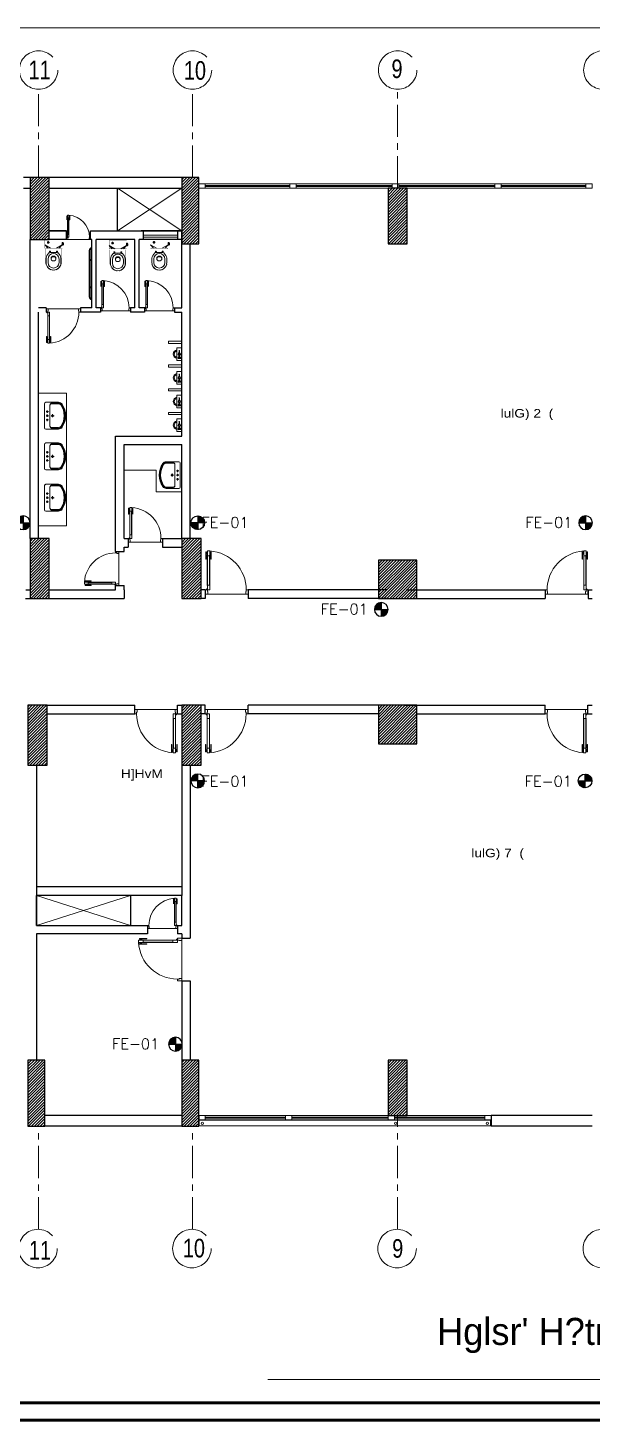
# Model space of a CAD drawing. Extents: x 846 to 947, y 375 to 797.
# Drawn here: x 871.46 to 884.66, y 658.99 to 691.56 of the extents above; entities that cross this region are included whole.
import ezdxf
from ezdxf.enums import TextEntityAlignment as Align

# ---------------------------------------------------------------- set-up
doc = ezdxf.new("R2010")
doc.units = 0
doc.header["$MEASUREMENT"] = 0
doc.linetypes.add('CENTERX2', pattern=[4, 2.5, -0.5, 0.5, -0.5])
doc.linetypes.add('DASHED2', pattern=[0.375, 0.25, -0.125])
doc.layers.get('0').update_dxf_attribs({"color": 252, "linetype": 'CONTINUOUS', "lineweight": 30})
for name, color, linetype, lineweight in [('axis', 252, 'CENTERX2', 5), ('Column', 252, 'CONTINUOUS', 25), ('DOOR', 252, 'CONTINUOUS', 9), ('elev', 252, 'CONTINUOUS', 9), ('Elevation', 252, 'CONTINUOUS', 18), ('FF TEXT', 5, 'CONTINUOUS', 30), ('Furn', 252, 'CONTINUOUS', 9), ('hatch', 252, 'CONTINUOUS', 9), ('LIGHT 2', 252, 'CONTINUOUS', 9), ('R-SWTS-DET1', 252, 'CONTINUOUS', 5), ('text', 252, 'CONTINUOUS', 15), ('txt in circle', 252, 'CONTINUOUS', 13), ('UG-BORDER', 20, 'CONTINUOUS', 80), ('UG-Khartosha', 252, 'CONTINUOUS', 20), ('Wall', 252, 'CONTINUOUS', 30), ('WINDOW', 252, 'CONTINUOUS', 5)]:
    doc.layers.add(name, color=color, linetype=linetype, lineweight=lineweight)
doc.styles.add('BASEERA 01', font='romans.shx')
doc.styles.add('SOSA', font='sosa.shx')
doc.styles.add('SOSA2', font='SOSA.shx', dxfattribs={"width": 0.8})
pattern_1 = [(45, (1094.062773, 351.7901), (-0.0336759605, 0.0336759605), [])]
pattern_2 = [(45, (1094.062773, 350.6901), (-0.0336759605, 0.0336759605), [])]

# ---------------------------------------------------------------- blocks, each defined once
blk = doc.blocks.new('d8')
at = {"layer": 'DOOR', "color": 252}
for p, q in [((32.119, -112.748), (32.119, -112.048)), ((32.124, -112.048), (32.124, -112.748)), ((32.171, -112.048), (32.171, -112.748)), ((32.176, -112.748), (32.176, -112.048))]:
    blk.add_line(p, q, dxfattribs=at)
at = {"layer": 'DOOR', "color": 251}
blk.add_line((32.131, -112.954), (33.02, -112.954), dxfattribs=at)
at = {"layer": 'DOOR', "color": 1}
for points in [[(32.092, -112.137), (32.084, -112.137), (32.084, -111.965), (32.092, -111.965)], [(32.103, -111.983), (32.097, -111.983), (32.097, -112.003), (32.103, -112.003)], [(32.192, -111.983), (32.199, -111.983), (32.199, -112.003), (32.192, -112.003)], [(32.204, -112.137), (32.212, -112.137), (32.212, -111.965), (32.204, -111.965)]]:
    blk.add_lwpolyline(points, close=True, dxfattribs=at)
for points in [[(32.092, -111.983, -1), (32.097, -111.983), (32.097, -111.983), (32.097, -112.003), (32.097, -112.003, -1), (32.092, -112.003), (32.092, -112.003)], [(32.204, -111.983, 1), (32.199, -111.983), (32.199, -111.983), (32.199, -112.003), (32.199, -112.003, 1), (32.204, -112.003), (32.204, -112.003)]]:
    blk.add_lwpolyline(points, format="xyb", close=True, dxfattribs=at)
for points in [[(32.109, -112.01), (32.103, -112.01), (32.103, -111.976), (32.109, -111.976)], [(32.12, -112.02), (32.109, -112.02), (32.109, -111.965), (32.12, -111.965)], [(32.187, -112.01), (32.192, -112.01), (32.192, -111.976), (32.187, -111.976)]]:
    blk.add_lwpolyline(points, dxfattribs=at)
at = {"layer": 'DOOR', "color": 5}
for points in [[(32.124, -112.053), (32.124, -112.053, -1), (32.124, -112.043)], [(32.171, -112.053), (32.171, -112.053, 1), (32.171, -112.043)], [(32.124, -112.743), (32.124, -112.743, 1), (32.124, -112.753)], [(32.171, -112.743), (32.171, -112.743, -1), (32.171, -112.753)]]:
    blk.add_lwpolyline(points, format="xyb", close=True, dxfattribs=at)
for points in [[(32.124, -112.043), (32.124, -112.054), (32.171, -112.054), (32.171, -112.043), (32.176, -112.043), (32.176, -111.943), (32.176, -111.943), (32.12, -111.943), (32.12, -112.043)], [(32.076, -112.954), (32.076, -112.854), (32.12, -112.854), (32.12, -112.892), (32.131, -112.892), (32.131, -112.954)], [(32.124, -112.754), (32.124, -112.743), (32.171, -112.743), (32.171, -112.754), (32.176, -112.754), (32.176, -112.854), (32.176, -112.854), (32.12, -112.854), (32.12, -112.754)], [(33.076, -112.954), (33.076, -112.854), (33.031, -112.854), (33.031, -112.892), (33.02, -112.892), (33.02, -112.954)]]:
    blk.add_lwpolyline(points, close=True, dxfattribs=at)
blk.add_lwpolyline([(32.176, -112.02), (32.187, -112.02), (32.187, -111.965), (32.176, -111.965)], dxfattribs=at)
blk.add_circle((32.109, -112.843), 0.0111, dxfattribs=at)
at = {"layer": 'DOOR', "color": 252}
blk.add_arc((32.118, -112.854), 0.913, 360, 86.3977, dxfattribs=at)
blk = doc.blocks.new('d3')
at = {"layer": 'DOOR', "color": 252}
for p, q in [((45.662, -61.505), (45.662, -60.806)), ((45.667, -60.806), (45.667, -61.505)), ((45.714, -60.806), (45.714, -61.505)), ((45.719, -61.505), (45.719, -60.806))]:
    blk.add_line(p, q, dxfattribs=at)
at = {"layer": 'DOOR', "color": 251}
blk.add_line((45.674, -61.711), (46.563, -61.711), dxfattribs=at)
at = {"layer": 'DOOR', "color": 1}
for points in [[(45.634, -60.895), (45.626, -60.895), (45.626, -60.722), (45.634, -60.722)], [(45.646, -60.74), (45.64, -60.74), (45.64, -60.76), (45.646, -60.76)], [(45.735, -60.74), (45.741, -60.74), (45.741, -60.76), (45.735, -60.76)], [(45.747, -60.895), (45.755, -60.895), (45.755, -60.722), (45.747, -60.722)]]:
    blk.add_lwpolyline(points, close=True, dxfattribs=at)
for points in [[(45.634, -60.74, -1), (45.64, -60.74), (45.64, -60.74), (45.64, -60.76), (45.64, -60.76, -1), (45.634, -60.76), (45.634, -60.76)], [(45.747, -60.74, 1), (45.741, -60.74), (45.741, -60.74), (45.741, -60.76), (45.741, -60.76, 1), (45.747, -60.76), (45.747, -60.76)]]:
    blk.add_lwpolyline(points, format="xyb", close=True, dxfattribs=at)
for points in [[(45.652, -60.767), (45.646, -60.767), (45.646, -60.733), (45.652, -60.733)], [(45.663, -60.778), (45.652, -60.778), (45.652, -60.722), (45.663, -60.722)], [(45.729, -60.767), (45.735, -60.767), (45.735, -60.733), (45.729, -60.733)]]:
    blk.add_lwpolyline(points, dxfattribs=at)
at = {"layer": 'DOOR', "color": 5}
for points in [[(45.667, -60.81), (45.667, -60.81, -1), (45.667, -60.801)], [(45.714, -60.81), (45.714, -60.81, 1), (45.714, -60.801)], [(45.667, -61.5), (45.667, -61.5, 1), (45.667, -61.51)], [(45.714, -61.5), (45.714, -61.5, -1), (45.714, -61.51)]]:
    blk.add_lwpolyline(points, format="xyb", close=True, dxfattribs=at)
for points in [[(45.667, -60.8), (45.667, -60.811), (45.714, -60.811), (45.714, -60.8), (45.718, -60.8), (45.718, -60.7), (45.718, -60.7), (45.663, -60.7), (45.663, -60.8)], [(45.667, -61.511), (45.667, -61.5), (45.714, -61.5), (45.714, -61.511), (45.718, -61.511), (45.718, -61.611), (45.718, -61.611), (45.663, -61.611), (45.663, -61.511)], [(45.618, -61.711), (45.618, -61.611), (45.663, -61.611), (45.663, -61.649), (45.674, -61.649), (45.674, -61.711)], [(46.618, -61.711), (46.618, -61.611), (46.574, -61.611), (46.574, -61.649), (46.563, -61.649), (46.563, -61.711)]]:
    blk.add_lwpolyline(points, close=True, dxfattribs=at)
blk.add_lwpolyline([(45.718, -60.778), (45.729, -60.778), (45.729, -60.722), (45.718, -60.722)], dxfattribs=at)
blk.add_circle((45.652, -61.6), 0.0111, dxfattribs=at)
at = {"layer": 'DOOR', "color": 252}
blk.add_arc((45.661, -61.611), 0.913, 360, 86.3977, dxfattribs=at)
blk = doc.blocks.new('gfhh')
at = {"layer": 'Furn'}
for p, q in [((-7.35, -128.82), (-7.648, -128.843)), ((-7.64, -128.959), (-7.648, -128.843)), ((-7.64, -128.959), (-7.34, -128.936)), ((-7.566, -128.872), (-7.601, -128.874)), ((-7.601, -128.874), (-7.6, -128.88)), ((-7.554, -128.953), (-7.601, -128.956)), ((-7.6, -128.88), (-7.565, -128.877)), ((-7.563, -128.912), (-7.598, -128.915)), ((-7.598, -128.915), (-7.597, -128.921)), ((-7.597, -128.921), (-7.562, -128.918)), ((-7.595, -128.88), (-7.592, -128.914)), ((-7.56, -128.947), (-7.595, -128.95)), ((-7.592, -128.92), (-7.589, -128.949)), ((-7.569, -128.913), (-7.571, -128.878)), ((-7.571, -128.884), (-7.508, -128.879)), ((-7.506, -128.902), (-7.569, -128.907)), ((-7.566, -128.948), (-7.568, -128.919)), ((-7.565, -128.877), (-7.566, -128.872)), ((-7.562, -128.918), (-7.563, -128.912)), ((-7.413, -128.878), (-7.478, -128.882)), ((-7.478, -128.894), (-7.412, -128.889)), ((-7.34, -128.936), (-7.349, -128.82))]:
    blk.add_line(p, q, dxfattribs=at)
blk.add_circle((-7.494, -128.89), 0.0175, dxfattribs=at)
for centre, radius, start, end in [((-7.594, -128.956), 0.0061, 96.7146, 181.8978), ((-7.497, -128.848), 0.1, 14.0388, 174.7471), ((-7.497, -128.848), 0.0751, 17.146, 171.5072), ((-7.56, -128.953), 0.0061, 6.7146, 91.8978), ((-7.494, -128.89), 0.0292, 16.1825, 160.8925), ((-7.494, -128.89), 0.0292, 207.1567, 352.8832), ((-7.413, -128.883), 0.00584, 274.3062, 94.3062)]:
    blk.add_arc(centre, radius, start, end, dxfattribs=at)
blk = doc.blocks.new('d4')
at = {"layer": 'DOOR', "color": 252}
for p, q in [((73.811, -79.755), (73.811, -79.195)), ((73.815, -79.195), (73.815, -79.755)), ((73.852, -79.195), (73.852, -79.755)), ((73.856, -79.755), (73.856, -79.195))]:
    blk.add_line(p, q, dxfattribs=at)
at = {"layer": 'DOOR', "color": 251}
blk.add_line((73.82, -79.92), (74.531, -79.92), dxfattribs=at)
at = {"layer": 'DOOR', "color": 1}
for points in [[(73.789, -79.267), (73.782, -79.267), (73.782, -79.129), (73.789, -79.129)], [(73.798, -79.143), (73.793, -79.143), (73.793, -79.159), (73.798, -79.159)], [(73.869, -79.143), (73.874, -79.143), (73.874, -79.159), (73.869, -79.159)], [(73.878, -79.267), (73.885, -79.267), (73.885, -79.129), (73.878, -79.129)]]:
    blk.add_lwpolyline(points, close=True, dxfattribs=at)
for points in [[(73.789, -79.143, -1), (73.793, -79.143), (73.793, -79.143), (73.793, -79.159), (73.793, -79.159, -1), (73.789, -79.159), (73.789, -79.159)], [(73.878, -79.143, 1), (73.874, -79.143), (73.874, -79.143), (73.874, -79.159), (73.874, -79.159, 1), (73.878, -79.159), (73.878, -79.159)]]:
    blk.add_lwpolyline(points, format="xyb", close=True, dxfattribs=at)
for points in [[(73.802, -79.165), (73.798, -79.165), (73.798, -79.137), (73.802, -79.137)], [(73.811, -79.173), (73.802, -79.173), (73.802, -79.129), (73.811, -79.129)], [(73.865, -79.165), (73.869, -79.165), (73.869, -79.137), (73.865, -79.137)]]:
    blk.add_lwpolyline(points, dxfattribs=at)
at = {"layer": 'DOOR', "color": 5}
for points in [[(73.815, -79.191), (73.815, -79.2), (73.852, -79.2), (73.852, -79.191), (73.856, -79.191), (73.856, -79.111), (73.856, -79.111), (73.811, -79.111), (73.811, -79.191)], [(73.815, -79.76), (73.815, -79.751), (73.852, -79.751), (73.852, -79.76), (73.856, -79.76), (73.856, -79.84), (73.856, -79.84), (73.811, -79.84), (73.811, -79.76)], [(73.776, -79.92), (73.776, -79.84), (73.811, -79.84), (73.811, -79.87), (73.82, -79.87), (73.82, -79.92)], [(74.576, -79.92), (74.576, -79.84), (74.54, -79.84), (74.54, -79.87), (74.531, -79.87), (74.531, -79.92)]]:
    blk.add_lwpolyline(points, close=True, dxfattribs=at)
blk.add_lwpolyline([(73.856, -79.173), (73.865, -79.173), (73.865, -79.129), (73.856, -79.129)], dxfattribs=at)
for points in [[(73.815, -79.199), (73.815, -79.199, -1), (73.815, -79.191)], [(73.852, -79.199), (73.852, -79.199, 1), (73.852, -79.191)], [(73.815, -79.751), (73.815, -79.751, 1), (73.815, -79.759)], [(73.852, -79.751), (73.852, -79.751, -1), (73.852, -79.759)]]:
    blk.add_lwpolyline(points, format="xyb", close=True, dxfattribs=at)
blk.add_circle((73.802, -79.831), 0.00889, dxfattribs=at)
at = {"layer": 'DOOR', "color": 252}
blk.add_arc((73.81, -79.84), 0.73, 359.9997, 86.3974, dxfattribs=at)
blk = doc.blocks.new('LAV15')
at = {"layer": 'Furn'}
for p, q in [((-0.044, 0.393), (-0.044, 0.083)), ((-0.014, 0.423), (0.576, 0.423)), ((0.152, 0.358), (0.209, 0.358)), ((0.181, 0.33), (0.181, 0.387)), ((0.252, 0.358), (0.309, 0.358)), ((0.281, 0.33), (0.281, 0.387)), ((0.41, 0.358), (0.353, 0.358)), ((0.381, 0.33), (0.381, 0.387)), ((0.606, 0.393), (0.606, 0.083)), ((-0.026, 0.243), (-0.026, 0.083)), ((-0.009, 0.261), (-0.009, 0.083)), ((0.024, 0.293), (0.539, 0.293)), ((0.244, 0.228), (0.317, 0.228)), ((0.281, 0.192), (0.281, 0.264)), ((0.571, 0.261), (0.571, 0.083)), ((0.589, 0.243), (0.589, 0.083))]:
    blk.add_line(p, q, dxfattribs=at)
for centre, radius in [((0.181, 0.358), 0.0151), ((0.281, 0.358), 0.0176), ((0.381, 0.358), 0.0151), ((0.281, 0.228), 0.0225)]:
    blk.add_circle(centre, radius, dxfattribs=at)
for centre, radius, start, end in [((-0.014, 0.393), 0.03, 90, 180), ((0.576, 0.393), 0.03, 0, 90), ((0.056, 0.083), 0.1, 180, 235.7711), ((0.024, 0.243), 0.05, 90, 180), ((0.056, 0.083), 0.0825, 180, 235.7711), ((0.024, 0.261), 0.0325, 90, 180), ((0.056, 0.083), 0.065, 180, 235.7711), ((0.281, 0.413), 0.5, 235.7711, 304.2289), ((0.281, 0.413), 0.483, 235.7711, 304.2289), ((0.281, 0.413), 0.465, 235.7711, 304.2289), ((0.539, 0.243), 0.05, 0, 90), ((0.539, 0.261), 0.0325, 0, 90), ((0.506, 0.083), 0.065, 304.2289, 0), ((0.506, 0.083), 0.0825, 304.2289, 0), ((0.506, 0.083), 0.1, 304.2289, 0)]:
    blk.add_arc(centre, radius, start, end, dxfattribs=at)
blk = doc.blocks.new('A$C5C187BFD')
at = {"layer": 'Furn', "const_width": 0.0014}
for points in [[(0.098, 0.09), (0.098, 0.172), (0.089, 0.179), (0.007, 0.179, 0.463455), (0.001, 0.171), (0.001, 0.09)], [(0.098, 0.172), (0.237, 0.172, -0.40227), (0.319, 0.09)], [(0.098, 0.09), (0.098, 0.008), (0.089, 0.001), (0.007, 0.001, -0.463455), (0.001, 0.009), (0.001, 0.09)], [(0.098, 0.008), (0.237, 0.008, 0.40227), (0.319, 0.09)]]:
    blk.add_lwpolyline(points, format="xyb", dxfattribs=at)
at = {"layer": 'Furn'}
for points in [[(0.033, 0.179), (0.058, 0.179), (0.058, 0.19), (0.033, 0.19)], [(0.038, 0.19), (0.054, 0.19), (0.054, 0.193), (0.038, 0.193)]]:
    blk.add_lwpolyline(points, close=True, dxfattribs=at)
for points in [[(0.089, 0.149), (0.055, 0.179), (0.089, 0.119)], [(0.089, 0.031), (0.055, 0.001), (0.089, 0.061)], [(0.196, 0.114), (0.196, 0.114)], [(0.196, 0.066), (0.196, 0.066)]]:
    blk.add_lwpolyline(points, dxfattribs=at)
at = {"layer": 'Furn', "const_width": 0.0014}
for points in [[(0.089, 0.179), (0.089, 0.09)], [(0.089, 0.001), (0.089, 0.09)]]:
    blk.add_lwpolyline(points, dxfattribs=at)
at = {"layer": 'Furn'}
for points in [[(0.193, 0.166, 0.198896), (0.138, 0.136, 0.197766), (0.135, 0.127), (0.135, 0.09)], [(0.193, 0.166), (0.237, 0.166, -0.402045), (0.313, 0.09)], [(0.193, 0.014, -0.198896), (0.138, 0.044, -0.197766), (0.135, 0.053), (0.135, 0.09)], [(0.172, 0.09), (0.172, 0.099, -0.300542), (0.186, 0.114), (0.204, 0.114, -0.297055), (0.218, 0.1), (0.218, 0.09)], [(0.172, 0.09), (0.172, 0.081, 0.300542), (0.186, 0.066), (0.204, 0.066, 0.297055), (0.218, 0.08), (0.218, 0.09)], [(0.177, 0.09), (0.177, 0.099, -0.279178), (0.19, 0.114, -1.386683)], [(0.177, 0.09), (0.177, 0.081, 0.279178), (0.19, 0.066, 1.386683)], [(0.193, 0.014), (0.237, 0.014, 0.402045), (0.313, 0.09)]]:
    blk.add_lwpolyline(points, format="xyb", dxfattribs=at)
blk.add_lwpolyline([(0.2, 0.034), (0.236, 0.034, 1), (0.236, 0.146), (0.2, 0.146, 1)], format="xyb", close=True, dxfattribs=at)
at = {"layer": 'Furn', "linetype": 'DASHED2'}
for centre, radius in [((0.031, 0.036), 0.00853), ((0.031, 0.036), 0.00538), ((0.124, 0.125), 0.00494), ((0.124, 0.055), 0.00494)]:
    blk.add_circle(centre, radius, dxfattribs=at)
blk = doc.blocks.new('d5')
at = {"layer": 'DOOR', "color": 252}
for p, q in [((94.413, -72.622), (94.413, -72.062)), ((94.417, -72.062), (94.417, -72.622)), ((94.454, -72.062), (94.454, -72.622)), ((94.458, -72.622), (94.458, -72.062))]:
    blk.add_line(p, q, dxfattribs=at)
at = {"layer": 'DOOR', "color": 251}
blk.add_line((94.449, -72.786), (93.738, -72.786), dxfattribs=at)
at = {"layer": 'DOOR', "color": 1}
for points in [[(94.391, -72.133), (94.384, -72.133), (94.384, -71.995), (94.391, -71.995)], [(94.4, -72.009), (94.395, -72.009), (94.395, -72.025), (94.4, -72.025)], [(94.471, -72.009), (94.476, -72.009), (94.476, -72.025), (94.471, -72.025)], [(94.481, -72.133), (94.487, -72.133), (94.487, -71.995), (94.481, -71.995)]]:
    blk.add_lwpolyline(points, close=True, dxfattribs=at)
for points in [[(94.391, -72.01, -1), (94.395, -72.01), (94.395, -72.01), (94.395, -72.025), (94.395, -72.025, -1), (94.391, -72.025), (94.391, -72.025)], [(94.481, -72.01, 1), (94.476, -72.01), (94.476, -72.01), (94.476, -72.025), (94.476, -72.025, 1), (94.481, -72.025), (94.481, -72.025)]]:
    blk.add_lwpolyline(points, format="xyb", close=True, dxfattribs=at)
for points in [[(94.405, -72.031), (94.4, -72.031), (94.4, -72.004), (94.405, -72.004)], [(94.458, -72.039), (94.467, -72.039), (94.467, -71.995), (94.458, -71.995)], [(94.467, -72.031), (94.471, -72.031), (94.471, -72.004), (94.467, -72.004)]]:
    blk.add_lwpolyline(points, dxfattribs=at)
at = {"layer": 'DOOR', "color": 5}
blk.add_lwpolyline([(94.414, -72.039), (94.405, -72.039), (94.405, -71.995), (94.414, -71.995)], dxfattribs=at)
for points in [[(94.417, -72.066), (94.417, -72.066, -1), (94.417, -72.058)], [(94.454, -72.066), (94.454, -72.066, 1), (94.454, -72.058)], [(94.417, -72.618), (94.417, -72.618, 1), (94.417, -72.626)], [(94.454, -72.618), (94.454, -72.618, -1), (94.454, -72.626)]]:
    blk.add_lwpolyline(points, format="xyb", close=True, dxfattribs=at)
for points in [[(94.454, -72.057), (94.454, -72.066), (94.417, -72.066), (94.417, -72.057), (94.414, -72.057), (94.414, -71.977), (94.414, -71.977), (94.458, -71.977), (94.458, -72.057)], [(93.694, -72.786), (93.694, -72.706), (93.729, -72.706), (93.729, -72.736), (93.738, -72.736), (93.738, -72.786)], [(94.454, -72.626), (94.454, -72.617), (94.417, -72.617), (94.417, -72.626), (94.414, -72.626), (94.414, -72.706), (94.414, -72.706), (94.458, -72.706), (94.458, -72.626)], [(94.494, -72.786), (94.494, -72.706), (94.458, -72.706), (94.458, -72.736), (94.449, -72.736), (94.449, -72.786)]]:
    blk.add_lwpolyline(points, close=True, dxfattribs=at)
blk.add_circle((94.467, -72.697), 0.00889, dxfattribs=at)
at = {"layer": 'DOOR', "color": 252}
blk.add_arc((94.459, -72.706), 0.73, 93.6023, 180, dxfattribs=at)
blk = doc.blocks.new('A$C11ED6BD5')
at = {"layer": 'axis', "color": 0, "ltscale": 0.3}
for p, q in [((-43.85, 22.2), (-43.85, 24.264)), ((-40.25, 22.2), (-40.25, 24.264)), ((-35.45, 21.95), (-35.45, 24.264)), ((-35.45, -2.411), (-35.45, 0.25)), ((-43.85, -2.411), (-43.85, 0)), ((-40.25, -2.411), (-40.25, 0))]:
    blk.add_line(p, q, dxfattribs=at)
at = {"layer": 'axis', "color": 0}
for centre in [(-43.85, 24.714), (-40.25, 24.714), (-35.45, 24.714), (-30.65, 24.714), (-43.863, -2.861), (-40.263, -2.861), (-35.463, -2.861), (-30.663, -2.861)]:
    blk.add_circle(centre, 0.45, dxfattribs=at)
at = {"layer": 'txt in circle', "color": 0, "ltscale": 0.01, "attachment_point": 5, "style": 'SOSA2'}
for s, insert, char_height in [('11', (-43.825, 24.717), 0.4355), ('10', (-40.192, 24.702), 0.4355), ('9', (-35.465, 24.741), 0.435), ('11', (-43.816, -2.9), 0.4355), ('10', (-40.216, -2.853), 0.4355), ('9', (-35.448, -2.861), 0.435)]:
    blk.add_mtext(s, dxfattribs=dict(at, insert=insert, char_height=char_height))
blk = doc.blocks.new('A$C67844AE1')
at = {"layer": 'FF TEXT', "color": 1}
for p, q in [((0, 0.085), (0, -0.089)), ((0.012, 0.084), (0, 0.072)), ((0.026, 0.081), (0, 0.056)), ((0.036, 0.077), (0, 0.043)), ((0.044, 0.073), (0, 0.03)), ((0.054, 0.066), (0, 0.014)), ((0.063, 0.057), (0, -0.003)), ((0.069, 0.051), (0.013, -0.003)), ((0.074, 0.043), (0.026, -0.003)), ((0.078, 0.035), (0.038, -0.003)), ((0.082, 0.026), (0.052, -0.003)), ((0.083, 0.014), (0.066, -0.003)), ((0.086, 0.006), (0.077, -0.003)), ((0.087, -0.003), (-0.086, -0.003)), ((-0.085, -0.014), (-0.075, -0.003)), ((-0.083, -0.024), (-0.062, -0.003)), ((-0.08, -0.034), (-0.05, -0.003)), ((-0.076, -0.042), (-0.037, -0.003)), ((-0.072, -0.05), (-0.025, -0.003)), ((-0.066, -0.057), (-0.012, -0.003)), ((-0.06, -0.064), (0, -0.003)), ((-0.054, -0.07), (0, -0.016)), ((-0.046, -0.075), (0, -0.029)), ((-0.039, -0.079), (0, -0.041)), ((-0.029, -0.083), (0, -0.054)), ((-0.019, -0.086), (0, -0.067)), ((-0.009, -0.088), (0, -0.079))]:
    blk.add_line(p, q, dxfattribs=at)
blk.add_circle((0, -0.002), 0.0865, dxfattribs=at)

msp = doc.modelspace()

# ---------------------------------------------------------------- hatches: boundary and pattern name
at = {"layer": 'hatch'}
h = msp.add_hatch(dxfattribs=at)
h.set_pattern_fill('ANSI31', color=256, scale=0.015, style=0)
h.set_pattern_definition(pattern_2)
h.paths.add_polyline_path([(871.506, 686.612), (871.956, 686.612), (871.956, 688.062), (871.506, 688.062)])
h = msp.add_hatch(dxfattribs=at)
h.set_pattern_fill('ANSI31', color=256, scale=0.015, style=0)
h.set_pattern_definition(pattern_2)
h.paths.add_polyline_path([(875.056, 686.512), (875.456, 686.512), (875.456, 688.062), (875.056, 688.062)])
h = msp.add_hatch(dxfattribs=at)
h.set_pattern_fill('ANSI31', color=256, scale=0.015, style=0)
h.set_pattern_definition(pattern_2)
h.paths.add_polyline_path([(879.881, 686.512), (880.331, 686.512), (880.331, 687.812), (879.881, 687.812)])
h = msp.add_hatch(dxfattribs=at)
h.set_pattern_fill('ANSI31', color=256, scale=0.015, style=0)
h.set_pattern_definition(pattern_2)
h.paths.add_polyline_path([(871.506, 678.212), (871.956, 678.212), (871.956, 679.612), (871.506, 679.612)])
h = msp.add_hatch(dxfattribs=at)
h.set_pattern_fill('ANSI31', color=256, scale=0.015, style=0)
h.set_pattern_definition(pattern_2)
h.paths.add_polyline_path([(875.056, 678.212), (875.506, 678.212), (875.506, 679.612), (875.056, 679.612)])
h = msp.add_hatch(dxfattribs=at)
h.set_pattern_fill('ANSI31', color=256, scale=0.015, style=0)
h.set_pattern_definition([(45, (1107.087773, 355.9901), (-0.0336759605, 0.0336759605), [])])
h.paths.add_polyline_path([(879.656, 678.212), (880.556, 678.212), (880.556, 679.112), (879.656, 679.112)])
h = msp.add_hatch(dxfattribs=at)
h.set_pattern_fill('ANSI31', color=256, scale=0.015, style=0)
h.set_pattern_definition(pattern_1)
h.paths.add_polyline_path([(871.456, 674.312), (871.906, 674.312), (871.906, 675.712), (871.456, 675.712)])
h = msp.add_hatch(dxfattribs=at)
h.set_pattern_fill('ANSI31', color=256, scale=0.015, style=0)
h.set_pattern_definition(pattern_1)
h.paths.add_polyline_path([(875.056, 674.312), (875.506, 674.312), (875.506, 675.712), (875.056, 675.712)])
h = msp.add_hatch(dxfattribs=at)
h.set_pattern_fill('ANSI31', color=256, scale=0.015, style=0)
h.set_pattern_definition([(45, (1107.087773, 352.5901), (-0.0336759605, 0.0336759605), [])])
h.paths.add_polyline_path([(879.656, 674.812), (880.556, 674.812), (880.556, 675.712), (879.656, 675.712)])
h = msp.add_hatch(dxfattribs=at)
h.set_pattern_fill('ANSI31', color=256, scale=0.015, style=0)
h.set_pattern_definition(pattern_1)
h.paths.add_polyline_path([(871.456, 665.862), (871.856, 665.862), (871.856, 667.412), (871.456, 667.412)])
h = msp.add_hatch(dxfattribs=at)
h.set_pattern_fill('ANSI31', color=256, scale=0.015, style=0)
h.set_pattern_definition(pattern_1)
h.paths.add_polyline_path([(875.056, 665.862), (875.456, 665.862), (875.456, 667.412), (875.056, 667.412)])
h = msp.add_hatch(dxfattribs=at)
h.set_pattern_fill('ANSI31', color=256, scale=0.015, style=0)
h.set_pattern_definition(pattern_1)
h.paths.add_polyline_path([(879.881, 666.112), (880.331, 666.112), (880.331, 667.412), (879.881, 667.412)])

# ---------------------------------------------------------------- linework, layer by layer
at = {"layer": 'Column'}
for points in [[(871.506, 686.612), (871.956, 686.612), (871.956, 688.062), (871.506, 688.062)], [(871.506, 686.612), (871.956, 686.612), (871.956, 688.062), (871.506, 688.062)], [(875.056, 686.512), (875.456, 686.512), (875.456, 688.062), (875.056, 688.062)], [(875.056, 686.512), (875.456, 686.512), (875.456, 688.062), (875.056, 688.062)], [(879.881, 686.512), (880.331, 686.512), (880.331, 687.812), (879.881, 687.812)], [(871.506, 678.212), (871.956, 678.212), (871.956, 679.612), (871.506, 679.612)], [(875.056, 678.212), (875.506, 678.212), (875.506, 679.612), (875.056, 679.612)], [(879.656, 678.212), (880.556, 678.212), (880.556, 679.112), (879.656, 679.112)], [(871.456, 674.312), (871.906, 674.312), (871.906, 675.712), (871.456, 675.712)], [(875.056, 674.312), (875.506, 674.312), (875.506, 675.712), (875.056, 675.712)], [(879.656, 674.812), (880.556, 674.812), (880.556, 675.712), (879.656, 675.712)], [(871.456, 665.862), (871.856, 665.862), (871.856, 667.412), (871.456, 667.412)], [(875.056, 665.862), (875.456, 665.862), (875.456, 667.412), (875.056, 667.412)], [(879.881, 666.112), (880.331, 666.112), (880.331, 667.412), (879.881, 667.412)]]:
    msp.add_lwpolyline(points, close=True, dxfattribs=at)
at = {"layer": 'DOOR', "color": 252}
for p, q in [((872.385, 686.727), (872.385, 687.119)), ((872.388, 687.119), (872.388, 686.727)), ((872.414, 687.119), (872.414, 686.727)), ((872.417, 686.727), (872.417, 687.119)), ((871.92, 684.828), (871.92, 684.268)), ((871.92, 684.828), (871.92, 684.268)), ((871.924, 684.268), (871.924, 684.828)), ((871.924, 684.268), (871.924, 684.828)), ((871.961, 684.268), (871.961, 684.828)), ((871.961, 684.268), (871.961, 684.828)), ((871.965, 684.828), (871.965, 684.268)), ((871.965, 684.828), (871.965, 684.268)), ((874.885, 670.636), (874.885, 671.126)), ((874.889, 671.126), (874.889, 670.636)), ((874.921, 671.126), (874.921, 670.636)), ((874.925, 670.636), (874.925, 671.126))]:
    msp.add_line(p, q, dxfattribs=at)
at = {"layer": 'DOOR', "color": 251}
for p, q in [((872.392, 686.612), (872.89, 686.612)), ((871.929, 684.992), (872.64, 684.992)), ((871.929, 684.992), (872.64, 684.992)), ((874.917, 670.492), (874.295, 670.492))]:
    msp.add_line(p, q, dxfattribs=at)
at = {"layer": 'DOOR', "color": 1}
for points in [[(872.37, 687.069), (872.365, 687.069), (872.365, 687.166), (872.37, 687.166)], [(872.376, 687.156), (872.373, 687.156), (872.373, 687.145), (872.376, 687.145)], [(872.426, 687.156), (872.43, 687.156), (872.43, 687.145), (872.426, 687.145)], [(872.433, 687.069), (872.437, 687.069), (872.437, 687.166), (872.433, 687.166)], [(871.897, 684.339), (871.891, 684.339), (871.891, 684.201), (871.897, 684.201)], [(871.897, 684.339), (871.891, 684.339), (871.891, 684.201), (871.897, 684.201)], [(871.907, 684.215), (871.902, 684.215), (871.902, 684.232), (871.907, 684.232)], [(871.907, 684.215), (871.902, 684.215), (871.902, 684.232), (871.907, 684.232)], [(871.978, 684.215), (871.983, 684.215), (871.983, 684.232), (871.978, 684.232)], [(871.978, 684.215), (871.983, 684.215), (871.983, 684.232), (871.978, 684.232)], [(871.987, 684.339), (871.994, 684.339), (871.994, 684.201), (871.987, 684.201)], [(871.987, 684.339), (871.994, 684.339), (871.994, 684.201), (871.987, 684.201)], [(874.866, 671.064), (874.86, 671.064), (874.86, 671.184), (874.866, 671.184)], [(874.874, 671.172), (874.869, 671.172), (874.869, 671.158), (874.874, 671.158)], [(874.936, 671.172), (874.941, 671.172), (874.941, 671.158), (874.936, 671.158)], [(874.944, 671.064), (874.95, 671.064), (874.95, 671.184), (874.944, 671.184)]]:
    msp.add_lwpolyline(points, close=True, dxfattribs=at)
for points in [[(872.37, 687.156, -1), (872.373, 687.156), (872.373, 687.156), (872.373, 687.145), (872.373, 687.145, -1), (872.37, 687.145), (872.37, 687.145)], [(872.433, 687.156, 1), (872.43, 687.156), (872.43, 687.156), (872.43, 687.145), (872.43, 687.145, 1), (872.433, 687.145), (872.433, 687.145)], [(871.897, 684.216, 1), (871.902, 684.216), (871.902, 684.216), (871.902, 684.231), (871.902, 684.231, 1), (871.897, 684.231), (871.897, 684.231)], [(871.897, 684.216, 1), (871.902, 684.216), (871.902, 684.216), (871.902, 684.231), (871.902, 684.231, 1), (871.897, 684.231), (871.897, 684.231)], [(871.987, 684.216, -1), (871.983, 684.216), (871.983, 684.216), (871.983, 684.231), (871.983, 684.231, -1), (871.987, 684.231), (871.987, 684.231)], [(871.987, 684.216, -1), (871.983, 684.216), (871.983, 684.216), (871.983, 684.231), (871.983, 684.231, -1), (871.987, 684.231), (871.987, 684.231)], [(874.866, 671.172, -1), (874.869, 671.172), (874.869, 671.172), (874.869, 671.158), (874.869, 671.158, -1), (874.866, 671.158), (874.866, 671.158)], [(874.944, 671.172, 1), (874.941, 671.172), (874.941, 671.172), (874.941, 671.158), (874.941, 671.158, 1), (874.944, 671.158), (874.944, 671.158)]]:
    msp.add_lwpolyline(points, format="xyb", close=True, dxfattribs=at)
for points in [[(872.379, 687.141), (872.376, 687.141), (872.376, 687.16), (872.379, 687.16)], [(872.386, 687.135), (872.379, 687.135), (872.379, 687.166), (872.386, 687.166)], [(872.423, 687.141), (872.426, 687.141), (872.426, 687.16), (872.423, 687.16)], [(871.911, 684.237), (871.907, 684.237), (871.907, 684.21), (871.911, 684.21)], [(871.911, 684.237), (871.907, 684.237), (871.907, 684.21), (871.911, 684.21)], [(871.92, 684.246), (871.911, 684.246), (871.911, 684.201), (871.92, 684.201)], [(871.92, 684.246), (871.911, 684.246), (871.911, 684.201), (871.92, 684.201)], [(871.973, 684.237), (871.978, 684.237), (871.978, 684.21), (871.973, 684.21)], [(871.973, 684.237), (871.978, 684.237), (871.978, 684.21), (871.973, 684.21)], [(874.878, 671.153), (874.874, 671.153), (874.874, 671.177), (874.878, 671.177)], [(874.925, 671.145), (874.932, 671.145), (874.932, 671.184), (874.925, 671.184)], [(874.932, 671.153), (874.936, 671.153), (874.936, 671.177), (874.932, 671.177)]]:
    msp.add_lwpolyline(points, dxfattribs=at)
at = {"layer": 'DOOR', "color": 5}
for points in [[(872.388, 687.116), (872.388, 687.116, -1), (872.388, 687.122)], [(872.414, 687.116), (872.414, 687.116, 1), (872.414, 687.122)], [(872.388, 686.73), (872.388, 686.73, 1), (872.388, 686.724)], [(872.414, 686.73), (872.414, 686.73, -1), (872.414, 686.724)], [(871.924, 684.824), (871.924, 684.824, -1), (871.924, 684.832)], [(871.924, 684.824), (871.924, 684.824, -1), (871.924, 684.832)], [(871.961, 684.824), (871.961, 684.824, 1), (871.961, 684.832)], [(871.961, 684.824), (871.961, 684.824, 1), (871.961, 684.832)], [(871.924, 684.272), (871.924, 684.272, 1), (871.924, 684.264)], [(871.924, 684.272), (871.924, 684.272, 1), (871.924, 684.264)], [(871.961, 684.272), (871.961, 684.272, -1), (871.961, 684.264)], [(871.961, 684.272), (871.961, 684.272, -1), (871.961, 684.264)], [(874.889, 671.123), (874.889, 671.123, -1), (874.889, 671.129)], [(874.921, 671.123), (874.921, 671.123, 1), (874.921, 671.129)], [(874.889, 670.64), (874.889, 670.64, 1), (874.889, 670.633)], [(874.921, 670.64), (874.921, 670.64, -1), (874.921, 670.633)]]:
    msp.add_lwpolyline(points, format="xyb", close=True, dxfattribs=at)
for points in [[(872.388, 687.122), (872.388, 687.116), (872.414, 687.116), (872.414, 687.122), (872.417, 687.122), (872.417, 687.178), (872.417, 687.178), (872.386, 687.178), (872.386, 687.122)], [(872.361, 686.612), (872.361, 686.668), (872.386, 686.668), (872.386, 686.647), (872.392, 686.647), (872.392, 686.612)], [(872.388, 686.724), (872.388, 686.73), (872.414, 686.73), (872.414, 686.724), (872.417, 686.724), (872.417, 686.668), (872.417, 686.668), (872.386, 686.668), (872.386, 686.724)], [(872.921, 686.612), (872.921, 686.668), (872.896, 686.668), (872.896, 686.647), (872.89, 686.647), (872.89, 686.612)], [(871.885, 684.992), (871.885, 684.912), (871.92, 684.912), (871.92, 684.942), (871.929, 684.942), (871.929, 684.992)], [(871.885, 684.992), (871.885, 684.912), (871.92, 684.912), (871.92, 684.942), (871.929, 684.942), (871.929, 684.992)], [(871.924, 684.832), (871.924, 684.823), (871.961, 684.823), (871.961, 684.832), (871.965, 684.832), (871.965, 684.912), (871.965, 684.912), (871.92, 684.912), (871.92, 684.832)], [(871.924, 684.832), (871.924, 684.823), (871.961, 684.823), (871.961, 684.832), (871.965, 684.832), (871.965, 684.912), (871.965, 684.912), (871.92, 684.912), (871.92, 684.832)], [(872.685, 684.992), (872.685, 684.912), (872.649, 684.912), (872.649, 684.942), (872.64, 684.942), (872.64, 684.992)], [(872.685, 684.992), (872.685, 684.912), (872.649, 684.912), (872.649, 684.942), (872.64, 684.942), (872.64, 684.992)], [(871.924, 684.263), (871.924, 684.272), (871.961, 684.272), (871.961, 684.263), (871.965, 684.263), (871.965, 684.183), (871.965, 684.183), (871.92, 684.183), (871.92, 684.263)], [(871.924, 684.263), (871.924, 684.272), (871.961, 684.272), (871.961, 684.263), (871.965, 684.263), (871.965, 684.183), (871.965, 684.183), (871.92, 684.183), (871.92, 684.263)], [(874.921, 671.13), (874.921, 671.122), (874.889, 671.122), (874.889, 671.13), (874.886, 671.13), (874.886, 671.2), (874.886, 671.2), (874.925, 671.2), (874.925, 671.13)], [(874.256, 670.492), (874.256, 670.562), (874.287, 670.562), (874.287, 670.536), (874.295, 670.536), (874.295, 670.492)], [(874.921, 670.632), (874.921, 670.64), (874.889, 670.64), (874.889, 670.632), (874.886, 670.632), (874.886, 670.562), (874.886, 670.562), (874.925, 670.562), (874.925, 670.632)], [(874.956, 670.492), (874.956, 670.562), (874.925, 670.562), (874.925, 670.536), (874.917, 670.536), (874.917, 670.492)]]:
    msp.add_lwpolyline(points, close=True, dxfattribs=at)
for points in [[(872.417, 687.135), (872.423, 687.135), (872.423, 687.166), (872.417, 687.166)], [(871.965, 684.246), (871.973, 684.246), (871.973, 684.201), (871.965, 684.201)], [(871.965, 684.246), (871.973, 684.246), (871.973, 684.201), (871.965, 684.201)], [(874.886, 671.145), (874.878, 671.145), (874.878, 671.184), (874.886, 671.184)]]:
    msp.add_lwpolyline(points, dxfattribs=at)
for centre, radius in [((872.379, 686.674), 0.00622), ((871.911, 684.903), 0.00889), ((871.911, 684.903), 0.00889), ((874.932, 670.57), 0.00778)]:
    msp.add_circle(centre, radius, dxfattribs=at)
at = {"layer": 'DOOR', "color": 252}
for centre, radius, start, end in [((872.385, 686.668), 0.511, 360, 86.3977), ((871.919, 684.912), 0.73, 273.6023, 0), ((871.919, 684.912), 0.73, 273.6023, 0), ((874.926, 670.562), 0.639, 93.6023, 180)]:
    msp.add_arc(centre, radius, start, end, dxfattribs=at)
at = {"layer": 'elev', "linetype": 'Continuous'}
for points in [[(875.456, 687.912), (875.606, 687.912), (875.606, 687.812), (875.456, 687.812)], [(877.581, 687.912), (877.731, 687.912), (877.731, 687.812), (877.581, 687.812)], [(879.981, 687.912), (880.131, 687.912), (880.131, 687.812), (879.981, 687.812)], [(882.381, 687.912), (882.531, 687.912), (882.531, 687.812), (882.381, 687.812)], [(884.506, 687.912), (884.659, 687.912), (884.659, 687.812), (884.506, 687.812)], [(875.456, 666.112), (875.606, 666.112), (875.606, 666.012), (875.456, 666.012)], [(877.481, 666.112), (877.631, 666.112), (877.631, 666.012), (877.481, 666.012)], [(879.881, 666.112), (880.031, 666.112), (880.031, 666.012), (879.881, 666.012)], [(882.146, 666.112), (882.296, 666.112), (882.296, 666.012), (882.146, 666.012)]]:
    msp.add_lwpolyline(points, close=True, dxfattribs=at)
at = {"layer": 'Elevation'}
msp.add_line((874.156, 686.812), (874.956, 686.812), dxfattribs=at)
msp.add_lwpolyline([(875.466, 666.002), (882.276, 666.002), (882.276, 665.872), (875.466, 665.872)], close=True, dxfattribs=at)
for centre in [(875.535, 665.934), (880.056, 665.934), (882.206, 665.934)]:
    msp.add_circle(centre, 0.0273, dxfattribs=at)
at = {"layer": 'Furn'}
for p, q in [((872.891, 686.355), (872.891, 685.271)), ((872.911, 686.353), (872.911, 685.273)), ((872.911, 686.142), (872.956, 686.142)), ((872.911, 686.122), (872.956, 686.122)), ((872.911, 685.504), (872.956, 685.504)), ((872.911, 685.484), (872.956, 685.484))]:
    msp.add_line(p, q, dxfattribs=at)
at = {"layer": 'Furn', "linetype": 'Continuous'}
for p, q in [((874.744, 684.229), (875.056, 684.229)), ((874.744, 684.179), (874.744, 684.229)), ((874.744, 684.179), (875.056, 684.179)), ((874.744, 683.675), (875.056, 683.675)), ((874.744, 683.625), (874.744, 683.675)), ((874.744, 683.625), (875.056, 683.625)), ((871.706, 683.012), (872.361, 683.012)), ((874.744, 683.121), (875.056, 683.121)), ((874.744, 683.071), (874.744, 683.121)), ((874.744, 683.071), (875.056, 683.071)), ((874.744, 682.566), (875.056, 682.566)), ((874.744, 682.516), (874.744, 682.566)), ((874.744, 682.516), (875.056, 682.516)), ((873.706, 681.212), (874.456, 681.212)), ((874.456, 680.709), (875.056, 680.709))]:
    msp.add_line(p, q, dxfattribs=at)
for points in [[(871.706, 679.912), (872.361, 679.912), (872.361, 683.012)], [(874.456, 680.709), (874.456, 681.212)]]:
    msp.add_lwpolyline(points, dxfattribs=at)
at = {"layer": 'Furn'}
for centre, radius, start, end in [((872.979, 686.335), 0.091, 105.1802, 166.752), ((872.979, 686.335), 0.071, 109.6122, 164.9915), ((872.98, 685.288), 0.091, 191.0679, 254.3436), ((872.98, 685.288), 0.071, 192.5363, 249.7618)]:
    msp.add_arc(centre, radius, start, end, dxfattribs=at)
at = {"layer": 'hatch'}
for p, q in [((873.556, 686.812), (875.056, 687.812)), ((875.056, 686.812), (873.556, 687.812)), ((873.856, 671.262), (871.656, 670.562)), ((871.656, 671.262), (873.856, 670.562))]:
    msp.add_line(p, q, dxfattribs=at)
at = {"layer": 'UG-BORDER', "color": 14, "lineweight": 20}
msp.add_line((925.782, 691.564), (846.77, 691.564), dxfattribs=at)
at = {"layer": 'UG-BORDER'}
for p, q in [((941.961, 659.391), (846.77, 659.391)), ((846.366, 658.986), (942.366, 658.986))]:
    msp.add_line(p, q, dxfattribs=at)
at = {"layer": 'UG-Khartosha'}
msp.add_line((902.488, 659.94), (877.069, 659.94), dxfattribs=at)
at = {"layer": 'Wall', "linetype": 'Continuous'}
for p, q in [((871.506, 688.062), (871.356, 688.062)), ((871.506, 688.062), (871.356, 688.062)), ((875.056, 688.062), (871.956, 688.062)), ((871.356, 687.812), (871.506, 687.812)), ((871.956, 687.812), (875.056, 687.812)), ((873.556, 686.812), (873.556, 687.812)), ((872.361, 686.813), (871.956, 686.813)), ((871.956, 686.812), (872.361, 686.812)), ((872.361, 686.612), (872.361, 686.813)), ((872.921, 686.612), (872.921, 686.813)), ((872.921, 686.812), (875.056, 686.812)), ((874.156, 686.812), (874.156, 686.612)), ((874.156, 686.812), (874.156, 686.612)), ((874.956, 686.812), (874.956, 686.612)), ((872.361, 686.612), (871.956, 686.612)), ((872.956, 686.612), (872.921, 686.612)), ((872.956, 685.012), (872.956, 686.612)), ((873.056, 685.012), (873.056, 686.612)), ((873.956, 686.612), (873.056, 686.612)), ((873.956, 685.012), (873.956, 686.612)), ((874.056, 685.012), (874.056, 686.612)), ((875.056, 686.612), (874.056, 686.612)), ((875.056, 685.012), (875.056, 686.612)), ((871.885, 685.012), (871.706, 685.012)), ((871.885, 685.012), (871.885, 684.912)), ((871.885, 685.012), (871.885, 684.912)), ((872.956, 685.012), (872.685, 685.012)), ((872.685, 685.012), (872.685, 684.912)), ((872.685, 685.012), (872.685, 684.912)), ((873.154, 684.912), (872.685, 684.912)), ((873.154, 685.012), (873.056, 685.012)), ((873.154, 685.012), (873.154, 684.912)), ((873.956, 685.012), (873.854, 685.012)), ((873.854, 685.012), (873.854, 684.912)), ((874.186, 684.912), (873.854, 684.912)), ((874.186, 685.012), (874.056, 685.012)), ((874.186, 685.012), (874.186, 684.912)), ((874.886, 685.012), (874.886, 684.912)), ((874.886, 685.012), (875.056, 685.012)), ((874.886, 684.912), (875.056, 684.912)), ((874.986, 684.912), (875.056, 684.912)), ((875.056, 684.812), (875.056, 684.912)), ((875.056, 684.812), (875.056, 684.912)), ((873.506, 682.012), (875.056, 682.012)), ((873.506, 679.312), (873.506, 682.012)), ((873.706, 681.812), (875.056, 681.812)), ((873.706, 679.612), (873.706, 681.812)), ((873.706, 679.612), (873.806, 679.612)), ((873.806, 679.612), (873.806, 679.412)), ((874.606, 679.612), (875.056, 679.612)), ((874.606, 679.612), (874.606, 679.412)), ((873.506, 679.312), (873.706, 679.312)), ((873.706, 679.412), (873.806, 679.412)), ((873.706, 679.312), (873.706, 679.412)), ((874.606, 679.412), (875.056, 679.412)), ((871.406, 678.412), (871.506, 678.412)), ((871.956, 678.412), (873.506, 678.412)), ((873.506, 678.412), (873.506, 678.512)), ((873.506, 678.512), (873.706, 678.512)), ((873.706, 678.412), (873.706, 678.512)), ((873.706, 678.412), (873.706, 678.212)), ((875.607, 678.412), (875.506, 678.412)), ((875.607, 678.412), (875.607, 678.212)), ((879.856, 678.412), (876.607, 678.412)), ((876.607, 678.412), (876.607, 678.212)), ((880.306, 678.412), (883.559, 678.412)), ((883.559, 678.412), (883.559, 678.212)), ((884.556, 678.412), (884.656, 678.412)), ((884.559, 678.412), (884.559, 678.212)), ((871.404, 678.212), (871.504, 678.212)), ((871.956, 678.212), (873.706, 678.212)), ((875.607, 678.212), (875.506, 678.212)), ((879.856, 678.212), (876.607, 678.212)), ((880.306, 678.212), (883.559, 678.212)), ((884.559, 678.212), (884.656, 678.212)), ((871.906, 675.712), (873.956, 675.712)), ((873.956, 675.512), (873.956, 675.712)), ((874.956, 675.712), (875.056, 675.712)), ((874.956, 675.512), (874.956, 675.712)), ((875.606, 675.712), (875.506, 675.712)), ((875.606, 675.512), (875.606, 675.712)), ((879.856, 675.712), (876.606, 675.712)), ((876.606, 675.512), (876.606, 675.712)), ((880.252, 675.712), (883.556, 675.712)), ((883.556, 675.512), (883.556, 675.712)), ((884.556, 675.712), (884.656, 675.712)), ((884.556, 675.512), (884.556, 675.712)), ((871.906, 675.512), (873.956, 675.512)), ((874.956, 675.512), (875.056, 675.512)), ((875.606, 675.512), (875.506, 675.512)), ((879.656, 675.512), (876.606, 675.512)), ((880.556, 675.512), (883.556, 675.512)), ((884.556, 675.512), (884.656, 675.512)), ((871.656, 670.562), (871.656, 671.262)), ((875.056, 670.562), (875.056, 671.262)), ((874.256, 670.562), (874.256, 670.362)), ((874.956, 670.562), (874.956, 670.362)), ((874.256, 670.362), (871.656, 670.362)), ((875.056, 670.362), (874.956, 670.362)), ((875.056, 670.262), (875.256, 670.262)), ((875.056, 669.262), (875.256, 669.262)), ((875.056, 666.112), (871.856, 666.112)), ((875.456, 666.112), (875.456, 665.862)), ((882.296, 666.112), (882.296, 665.862)), ((884.656, 666.112), (882.296, 666.112)), ((875.056, 665.862), (871.856, 665.862)), ((884.656, 665.862), (882.296, 665.862))]:
    msp.add_line(p, q, dxfattribs=at)
for points in [[(875.056, 685.212), (875.056, 686.812), (874.106, 686.812)], [(871.506, 679.612), (871.506, 686.612)], [(875.256, 679.612), (875.256, 686.512)], [(871.706, 679.608), (871.706, 684.912)], [(875.056, 682.012), (875.056, 684.912)], [(875.056, 679.612), (875.056, 681.812)], [(875.056, 679.612), (875.056, 681.812)], [(871.656, 674.312), (871.656, 671.262)], [(875.056, 674.312), (875.056, 671.262)], [(875.256, 674.312), (875.256, 670.262)], [(875.056, 671.462), (871.656, 671.462)], [(871.656, 671.262), (871.656, 670.562), (874.256, 670.562)], [(875.056, 671.262), (871.656, 671.262)], [(873.856, 671.262), (873.856, 670.562)], [(874.956, 670.562), (875.056, 670.562)], [(871.656, 670.362), (871.656, 667.412)], [(875.056, 670.362), (875.056, 670.262)], [(875.056, 669.262), (875.056, 667.412)], [(875.256, 669.262), (875.256, 667.412)]]:
    msp.add_lwpolyline(points, dxfattribs=at)
at = {"layer": 'WINDOW', "linetype": 'Continuous'}
for p, q in [((877.581, 687.912), (875.606, 687.912)), ((877.581, 687.872), (875.606, 687.872)), ((877.581, 687.852), (875.606, 687.852)), ((875.606, 687.812), (879.881, 687.812)), ((879.981, 687.912), (877.731, 687.912)), ((879.981, 687.872), (877.731, 687.872)), ((879.981, 687.852), (877.731, 687.852)), ((882.381, 687.912), (880.131, 687.912)), ((882.381, 687.872), (880.131, 687.872)), ((882.381, 687.852), (880.131, 687.852)), ((880.256, 687.812), (884.506, 687.812)), ((884.506, 687.912), (882.531, 687.912)), ((884.506, 687.872), (882.531, 687.872)), ((884.506, 687.852), (882.531, 687.852)), ((877.481, 666.112), (875.606, 666.112)), ((877.481, 666.072), (875.606, 666.072)), ((877.481, 666.052), (875.606, 666.052)), ((877.481, 666.012), (875.606, 666.012)), ((879.881, 666.112), (877.631, 666.112)), ((879.881, 666.072), (877.631, 666.072)), ((879.881, 666.052), (877.631, 666.052)), ((879.881, 666.012), (877.631, 666.012)), ((882.146, 666.112), (880.031, 666.112)), ((882.146, 666.072), (880.031, 666.072)), ((882.146, 666.052), (880.031, 666.052)), ((882.146, 666.012), (880.031, 666.012))]:
    msp.add_line(p, q, dxfattribs=at)
at = {"layer": 'WINDOW'}
for p, q in [((874.156, 686.712), (874.956, 686.712)), ((874.156, 686.662), (874.956, 686.662)), ((874.156, 686.612), (874.956, 686.612))]:
    msp.add_line(p, q, dxfattribs=at)

# ---------------------------------------------------------------- block references
at = {"linetype": 'Continuous'}
msp.add_blockref('d4', (800.03, 759.452), dxfattribs=at)
for name, p, rotation in [('d4', (793.666, 604.736), 90.00000000000004), ('d3', (920.574, 613.901), 180), ('d3', (930.174, 613.901), 180)]:
    msp.add_blockref(name, p, dxfattribs=dict(at, rotation=rotation))
at = {"linetype": 'Continuous', "xscale": -1, "rotation": 180}
msp.add_blockref('d3', (829.987, 613.901), dxfattribs=at)
at = {"layer": 'axis'}
msp.add_blockref('A$C11ED6BD5', (915.556, 665.862), dxfattribs=at)
at = {"layer": 'FF TEXT', "yscale": 1.853654007063596}
for p, xscale, zscale in [((871.346, 679.986), -1.853654007063596, 1.853654007096103), ((875.43, 679.986), 1.853654007063596, 1.853654007063596), ((884.501, 679.986), -1.853654007063596, 1.853654007096103), ((879.722, 677.959), -1.853654007063596, 1.853654007096103), ((874.907, 667.787), -1.853654007063596, 1.853654007096103)]:
    msp.add_blockref('A$C67844AE1', p, dxfattribs=dict(at, xscale=xscale, zscale=zscale))
at = {"layer": 'FF TEXT', "yscale": 1.853654007063596, "zscale": 1.853654007063596, "rotation": 180}
for p, xscale in [((875.43, 673.939), -1.853654007063596), ((884.489, 673.939), 1.853654007063596)]:
    msp.add_blockref('A$C67844AE1', p, dxfattribs=dict(at, xscale=xscale))
at = {"layer": 'Furn', "xscale": 2.296550155765288, "yscale": 2.296550155765288, "zscale": 2.296550155765288, "rotation": 270}
for p in [(871.849, 686.614), (873.354, 686.598), (874.324, 686.614)]:
    msp.add_blockref('A$C5C187BFD', p, dxfattribs=at)
at = {"layer": 'Furn', "linetype": 'Continuous', "rotation": 85.66176587166208}
for p in [(747.044, 701.152), (747.044, 700.597), (747.044, 700.043), (747.044, 699.489)]:
    msp.add_blockref('gfhh', p, dxfattribs=at)
at = {"layer": 'Furn', "extrusion": (0, 0, -1)}
for p, xscale, yscale, zscale, rotation in [((-872.255, 682.759), 0.9629308734662396, 0.9629308734662396, -0.9629308734422743, 269.9999999999995), ((-872.255, 681.808), 0.9629308734662396, 0.9629308734662396, -0.9629308734422743, 269.9999999999995), ((-874.612, 681.37), -0.9629308734662396, 0.9629308734652116, -0.9629308734662396, 90.0000000000005), ((-872.255, 680.3), -0.9629308734662396, 0.9629308734652116, -0.9629308734662396, 270.0000000000005)]:
    msp.add_blockref('LAV15', p, dxfattribs=dict(at, xscale=xscale, yscale=yscale, zscale=zscale, rotation=rotation))
at = {"layer": 'LIGHT 2', "xscale": -0.8750000000000531, "yscale": 0.8750000000000531, "zscale": 0.8750000000000531}
for p in [(955.836, 748.63), (956.867, 748.63)]:
    msp.add_blockref('d5', p, dxfattribs=at)
at = {"layer": 'R-SWTS-DET1', "linetype": 'Continuous'}
msp.add_blockref('d8', (843.535, 791.266), dxfattribs=at)
at = {"layer": 'R-SWTS-DET1', "linetype": 'Continuous', "xscale": -1}
msp.add_blockref('d8', (916.634, 791.266), dxfattribs=at)
at = {"layer": 'R-SWTS-DET1', "linetype": 'Continuous', "xscale": -1, "rotation": 90}
msp.add_blockref('d8', (762.101, 702.338), dxfattribs=at)

# ---------------------------------------------------------------- texts
at = {"layer": 'FF TEXT', "color": 5, "ltscale": 0.05, "style": 'BASEERA 01'}
for p in [(875.345, 679.865), (882.92, 679.865), (878.134, 677.838), (875.345, 673.81), (882.908, 673.81), (873.253, 667.666)]:
    msp.add_text(' FE-01', height=0.25, dxfattribs=at).set_placement(p)
at = {"layer": 'text', "style": 'SOSA2', "width": 1.2}
for s, p in [('lulG) 2  (', (882.515, 682.445)), ('H]HvM', (873.634, 674.013)), ('lulG) 7  (  ', (881.83, 672.157))]:
    msp.add_text(s, height=0.2, dxfattribs=at).set_placement(p)
at = {"layer": 'UG-Khartosha', "style": 'SOSA'}
msp.add_text("Hglsr' H\x92trD gb],Hv HgehgE ,HgvHfU ,Hgsh]S", height=0.63338, rotation=359.9999, dxfattribs=at).set_placement((889.652, 660.984), align=Align.MIDDLE)

doc.saveas('drawing.dxf')
